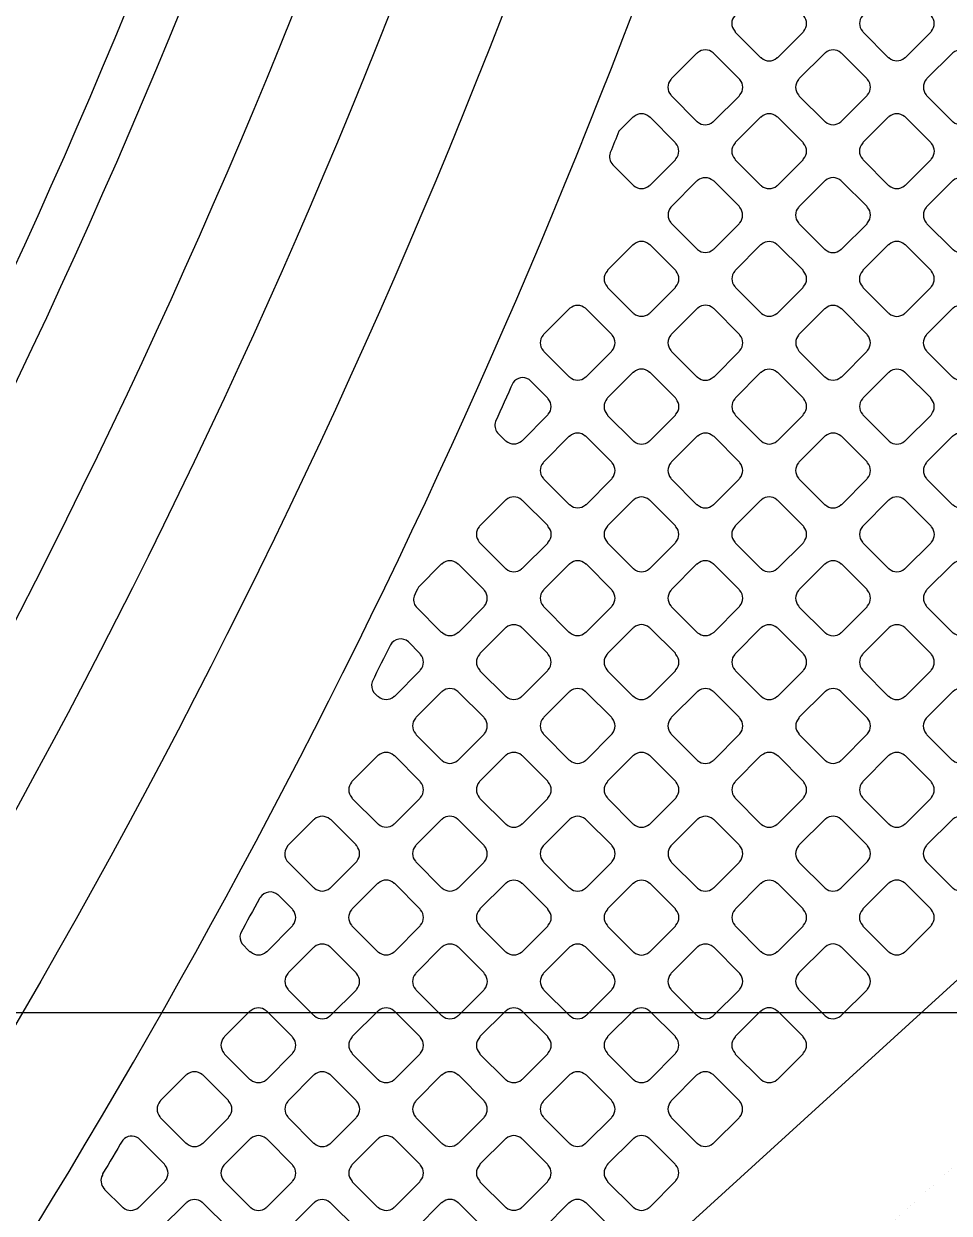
# Model space of a CAD drawing. Header units: millimetres. Extents: x 3440 to 3572, y 2 to 96.
# Drawn here: x 3505.505 to 3507.067, y 59.766 to 61.773 of the extents above; entities that cross this region are included whole.
import ezdxf

# ---------------------------------------------------------------- set-up
doc = ezdxf.new("R2010")
doc.units = ezdxf.units.MM
doc.header["$LTSCALE"] = 23.1
for name, color, linetype in [('gbr-dxf', 7, 'CONTINUOUS'), ('gbr-outline-dxf', 2, 'CONTINUOUS'), ('備註', 1, 'CONTINUOUS')]:
    doc.layers.add(name, color=color, linetype=linetype)

msp = doc.modelspace()

# ---------------------------------------------------------------- linework, layer by layer
at = {"layer": 'gbr-dxf', "linetype": 'Continuous'}
for points in [[(3505.266, 59.339, 0.139526), (3507.3332, 65.746, -0.274491), (3507.3472, 65.7679, 0.210508), (3507.3542, 65.7827, -0.047362), (3507.3533, 65.7922, -0.091104), (3507.3566, 65.8103), (3507.4727, 66.1153, -0.066558), (3507.4913, 66.1658), (3507.4913, 68.8253, 0.199318), (3507.4766, 68.8607), (3507.2206, 69.1157, 0.198501), (3507.1854, 69.1303), (3504.6979, 69.1303, 0.198987)], [(3504.7507, 69.0028), (3507.1333, 69.0028, -0.198395), (3507.1686, 68.9882), (3507.3495, 68.8079, -0.199424), (3507.3642, 68.7725), (3507.3642, 66.2378, -0.198889), (3507.3496, 66.2025), (3507.1558, 66.0086, 0.188485), (3507.135, 65.9582, -0.064967), (3507.1341, 65.9518), (3507.1341, 65.9183, -0.016201), (3507.1341, 65.9127, -0.161259), (3504.5884, 58.7483, -0.03053)], [(3503.8763, 59.6794, 0.16455), (3505.9649, 65.8541, -0.009265), (3505.965, 65.8571), (3505.965, 65.9009, -0.018465), (3505.9649, 65.9026, 0.414241), (3505.8899, 65.9776, -0.014695), (3505.8886, 65.9776), (3505.8806, 65.9776, -0.018488), (3505.8789, 65.9776, 0.40441), (3505.8039, 65.9051), (3505.8039, 65.824, -0.008849), (3505.8039, 65.8212, -0.163905), (3503.7764, 59.8065, -0.038571)], [(3504.1284, 59.4535, 0.165094), (3506.2984, 65.8464, -0.009229), (3506.2985, 65.8494), (3506.2985, 65.9043, 0.40164), (3506.2251, 65.9776), (3506.2184, 65.9776), (3506.2178, 65.9776, 0.407482), (3506.1428, 65.9043), (3506.1428, 65.8547, -0.009242), (3506.1427, 65.8517, -0.16464), (3504.014, 59.5667, -0.029463)], [(3504.1933, 59.0612, 0.159546), (3506.6311, 65.9019), (3506.6311, 65.9026, 0.414241), (3506.5561, 65.9776, -0.014632), (3506.5548, 65.9776), (3506.5529, 65.9776, -0.018442), (3506.5512, 65.9776, 0.40413), (3506.4763, 65.9052), (3506.4763, 65.8471, -0.009242), (3506.4762, 65.8441, -0.165171), (3504.2661, 59.3408, -0.039615)], [(3504.4523, 58.863, 0.160737), (3506.956, 65.8993, -0.0147), (3506.956, 65.9006), (3506.956, 65.9017, -0.011474), (3506.9559, 65.9026, 0.414241), (3506.8809, 65.9776), (3506.8807, 65.9776, 0.393993), (3506.8091, 65.9045, -0.016639), (3506.809, 65.9031, -0.159795), (3504.3304, 58.9478, -0.028322)], [(3503.6374, 59.9176, 0.163845), (3505.6261, 65.8232, -0.00876)], [(3507.9736, 61.1254), (3507.9736, 61.0933, -0.013354), (3507.9736, 61.0922, -0.211122), (3507.885, 60.8918), (3507.8848, 60.8916), (3503.7542, 57.1297), (3503.7537, 57.1293), (3502.2123, 55.7255), (3502.2118, 55.7251, 0.093809), (3502.0485, 55.5088), (3502.0482, 55.5082, 0.114046), (3501.9736, 55.1885, -0.01711), (3501.9736, 55.187), (3501.9736, 54.1956)]]:
    msp.add_lwpolyline(points, format="xyb", dxfattribs=at)
for points in [[(3506.7049, 61.7603, -0.107365), (3506.7059, 61.7584), (3506.7485, 61.7158, -0.096737), (3506.7501, 61.7149, 0.379014), (3506.7761, 61.7149, -0.096323), (3506.7777, 61.7158), (3506.8204, 61.7585, -0.095916), (3506.8214, 61.7601, 0.379778), (3506.8214, 61.7861, -0.096458), (3506.8204, 61.7878), (3506.7777, 61.8305, -0.092289), (3506.7761, 61.8314, 0.3795), (3506.7502, 61.8314, -0.096117), (3506.7485, 61.8304), (3506.7059, 61.7878, -0.095895), (3506.7049, 61.7862, 0.378424)], [(3506.9205, 61.7602, -0.103884), (3506.9216, 61.7584), (3506.9641, 61.7159, -0.091737), (3506.9656, 61.715, 0.378952), (3506.9916, 61.715, -0.09601), (3506.9932, 61.7159), (3507.0358, 61.7585, -0.096328), (3507.0368, 61.7602, 0.37947), (3507.0368, 61.7861, -0.100902), (3507.0358, 61.7878), (3506.9933, 61.8303, -0.096627), (3506.9916, 61.8313, 0.379731), (3506.9657, 61.8313, -0.096625), (3506.964, 61.8303), (3506.9215, 61.7878, -0.096111), (3506.9206, 61.7862, 0.379308)], [(3506.5971, 61.6524, -0.09601), (3506.598, 61.6508), (3506.6409, 61.6079, -0.08335), (3506.6423, 61.607, 0.37904), (3506.6682, 61.607, -0.095968), (3506.6699, 61.608), (3506.7126, 61.6507, -0.096197), (3506.7136, 61.6524, 0.378532), (3506.7136, 61.6783, -0.092061), (3506.7126, 61.6798), (3506.6698, 61.7227, -0.088093), (3506.6683, 61.7236, 0.379105), (3506.6424, 61.7236, -0.096259), (3506.6407, 61.7226), (3506.5981, 61.68, -0.096212), (3506.5971, 61.6783, 0.379173)], [(3506.8127, 61.6524, -0.107803), (3506.8138, 61.6506), (3506.8562, 61.6081, -0.096301), (3506.8579, 61.6072, 0.378509), (3506.8838, 61.6072, -0.096261), (3506.8854, 61.6081), (3506.9281, 61.6508, -0.096328), (3506.9291, 61.6525, 0.37947), (3506.9291, 61.6784, -0.096723), (3506.9281, 61.6801), (3506.8855, 61.7226, -0.092564), (3506.8839, 61.7236, 0.379762), (3506.858, 61.7236, -0.096265), (3506.8563, 61.7226), (3506.8137, 61.68, -0.096328), (3506.8127, 61.6783, 0.37892)], [(3507.0282, 61.6784, 0.379201), (3507.0282, 61.6525, -0.095956), (3507.0292, 61.6508), (3507.0718, 61.6082, -0.100151), (3507.0735, 61.6072, 0.379451), (3507.0995, 61.6072, -0.096259), (3507.1011, 61.6082), (3507.1437, 61.6508, -0.096539), (3507.1447, 61.6524, 0.379249), (3507.1446, 61.6783, -0.09253), (3507.1437, 61.6799), (3507.1011, 61.7225, -0.10442), (3507.0993, 61.7235, 0.3795), (3507.0733, 61.7235, -0.096259), (3507.0717, 61.7226), (3507.0292, 61.68, -0.096539)], [(3506.4949, 61.555, 0.281304), (3506.4991, 61.5346, -0.041476), (3506.4993, 61.5343), (3506.5333, 61.5003, -0.087742), (3506.5347, 61.4994, 0.378429), (3506.5606, 61.4994, -0.096377), (3506.5623, 61.5004), (3506.6048, 61.5429, -0.095895), (3506.6057, 61.5445, 0.379347), (3506.6057, 61.5705, -0.104765), (3506.6047, 61.5723), (3506.5622, 61.6148, -0.100824), (3506.5605, 61.6158, 0.379731), (3506.5345, 61.6158, -0.096625), (3506.5329, 61.6148), (3506.5095, 61.5914, -0.00085), (3506.495, 61.5554, -0.046162)], [(3506.7049, 61.5446, -0.096265), (3506.7059, 61.5429), (3506.7486, 61.5002, -0.083), (3506.75, 61.4993, 0.378862), (3506.7759, 61.4993, -0.095866), (3506.7776, 61.5003), (3506.8203, 61.5431, -0.095798), (3506.8213, 61.5447, 0.378472), (3506.8213, 61.5706, -0.092234), (3506.8204, 61.5722), (3506.7776, 61.6149, -0.087648), (3506.7761, 61.6158, 0.379082), (3506.7502, 61.6158, -0.096723), (3506.7485, 61.6148), (3506.7059, 61.5722, -0.096111), (3506.7049, 61.5705, 0.379451)], [(3506.9204, 61.5706, 0.378532), (3506.9204, 61.5447, -0.107356), (3506.9215, 61.5429), (3506.9641, 61.5003, -0.095997), (3506.9657, 61.4993, 0.379071), (3506.9916, 61.4994, -0.096953), (3506.9933, 61.5004), (3507.0359, 61.543, -0.096627), (3507.0369, 61.5446, 0.379859), (3507.0369, 61.5706, -0.096815), (3507.0359, 61.5722), (3506.9932, 61.6149, -0.092959), (3506.9916, 61.6159, 0.379471), (3506.9657, 61.6159, -0.095866), (3506.9641, 61.6149), (3506.9214, 61.5723, -0.095798)], [(3506.5973, 61.437, -0.100093), (3506.5983, 61.4353), (3506.6409, 61.3926, -0.087742), (3506.6424, 61.3917, 0.378793), (3506.6683, 61.3917, -0.096259), (3506.67, 61.3927), (3506.7124, 61.4352, -0.095916), (3506.7134, 61.4368, 0.379778), (3506.7134, 61.4628, -0.104293), (3506.7124, 61.4646), (3506.67, 61.5069, -0.100519), (3506.6683, 61.5079, 0.3795), (3506.6424, 61.508, -0.096259), (3506.6407, 61.507), (3506.5983, 61.4645, -0.095895), (3506.5973, 61.4629, 0.378664)], [(3506.8126, 61.4628, 0.379201), (3506.8126, 61.4369, -0.095956), (3506.8136, 61.4352), (3506.8564, 61.3924, -0.082912), (3506.8578, 61.3915, 0.379423), (3506.8838, 61.3915, -0.09601), (3506.8854, 61.3925), (3506.9282, 61.4352, -0.095997), (3506.9291, 61.4369, 0.378472), (3506.9291, 61.4628, -0.092052), (3506.9282, 61.4644), (3506.8853, 61.5072, -0.088449), (3506.8838, 61.5081, 0.378798), (3506.8579, 61.5081, -0.096259), (3506.8563, 61.5071), (3506.8136, 61.4644, -0.096539)], [(3507.0282, 61.4628, 0.378472), (3507.0282, 61.4369, -0.099971), (3507.0292, 61.4352), (3507.0717, 61.3927, -0.103849), (3507.0735, 61.3917, 0.37875), (3507.0994, 61.3917, -0.096259), (3507.101, 61.3927), (3507.1437, 61.4354, -0.096539), (3507.1447, 61.437, 0.379249), (3507.1446, 61.4629, -0.088014), (3507.1437, 61.4644), (3507.1011, 61.507, -0.100824), (3507.0994, 61.508, 0.379471), (3507.0735, 61.508, -0.095866), (3507.0718, 61.5071), (3507.0292, 61.4644, -0.095701)], [(3506.4895, 61.3292, -0.103884), (3506.4905, 61.3274), (3506.533, 61.2849, -0.091737), (3506.5346, 61.2839, 0.379422), (3506.5606, 61.2839, -0.096625), (3506.5622, 61.2849), (3506.6049, 61.3276, -0.096111), (3506.6058, 61.3292, 0.379237), (3506.6059, 61.3552, -0.100292), (3506.6049, 61.3569), (3506.5623, 61.3994, -0.095997), (3506.5607, 61.4004, 0.378853), (3506.5348, 61.4004, -0.096259), (3506.5331, 61.3994), (3506.4905, 61.3568, -0.096212), (3506.4895, 61.3551, 0.379173)], [(3506.705, 61.3293, -0.100292), (3506.706, 61.3276), (3506.7488, 61.2848, -0.087742), (3506.7502, 61.2839, 0.378386), (3506.7761, 61.2839, -0.096377), (3506.7778, 61.2848), (3506.8203, 61.3274, -0.095895), (3506.8213, 61.329, 0.379347), (3506.8212, 61.3549, -0.104765), (3506.8202, 61.3568), (3506.7777, 61.3992, -0.100824), (3506.776, 61.4002, 0.379731), (3506.75, 61.4002, -0.096625), (3506.7484, 61.3993), (3506.706, 61.3569, -0.096857), (3506.705, 61.3552, 0.379182)], [(3506.9204, 61.329, -0.095956), (3506.9214, 61.3274), (3506.9641, 61.2847, -0.083134), (3506.9655, 61.2838, 0.379423), (3506.9915, 61.2838, -0.095866), (3506.9931, 61.2848), (3507.0359, 61.3276, -0.096197), (3507.0369, 61.3292, 0.378532), (3507.0368, 61.3551, -0.092061), (3507.0359, 61.3567), (3506.9931, 61.3994, -0.087648), (3506.9917, 61.4003, 0.379034), (3506.9657, 61.4003, -0.096625), (3506.9641, 61.3993), (3506.9214, 61.3566, -0.096111), (3506.9204, 61.355, 0.379682)], [(3506.3817, 61.2213, -0.103884), (3506.3827, 61.2195), (3506.425, 61.1772, -0.10739), (3506.4269, 61.1762, 0.378731), (3506.4528, 61.1762, -0.09601), (3506.4544, 61.1771), (3506.497, 61.2198, -0.096328), (3506.498, 61.2214, 0.37947), (3506.498, 61.2474, -0.100902), (3506.497, 61.2491), (3506.4545, 61.2915, -0.096627), (3506.4529, 61.2925, 0.379731), (3506.4269, 61.2925, -0.096625), (3506.4253, 61.2915), (3506.3827, 61.2489, -0.096111), (3506.3817, 61.2473, 0.379451)], [(3506.5972, 61.2474, 0.379639), (3506.5972, 61.2215, -0.103917), (3506.5983, 61.2197), (3506.6408, 61.1771, -0.092126), (3506.6424, 61.1761, 0.37981), (3506.6684, 61.1761, -0.096458), (3506.67, 61.1771), (3506.7127, 61.2197, -0.09693), (3506.7136, 61.2214, 0.379106), (3506.7137, 61.2473, -0.099971), (3506.7127, 61.249), (3506.67, 61.2917, -0.096195), (3506.6684, 61.2927, 0.378884), (3506.6425, 61.2927, -0.096259), (3506.6408, 61.2917), (3506.5982, 61.2491, -0.096558)], [(3506.8128, 61.2215, -0.100188), (3506.8138, 61.2197), (3506.8564, 61.1771, -0.086956), (3506.8579, 61.1762, 0.378398), (3506.8838, 61.1762, -0.095862), (3506.8855, 61.1771), (3506.928, 61.2197, -0.095796), (3506.929, 61.2213, 0.379347), (3506.9289, 61.2473, -0.104663), (3506.9279, 61.2491), (3506.8856, 61.2914, -0.101196), (3506.8838, 61.2924, 0.379731), (3506.8579, 61.2924, -0.096625), (3506.8562, 61.2914), (3506.8138, 61.249, -0.096857), (3506.8128, 61.2474, 0.379182)], [(3507.0281, 61.2213, -0.087748), (3507.029, 61.2198), (3507.0718, 61.177, -0.092126), (3507.0734, 61.176, 0.379423), (3507.0993, 61.176, -0.09601), (3507.101, 61.177), (3507.1438, 61.2198, -0.096272), (3507.1447, 61.2214, 0.378532), (3507.1447, 61.2473, -0.083548), (3507.1438, 61.2487), (3507.101, 61.2916, -0.095987), (3507.0993, 61.2926, 0.379034), (3507.0734, 61.2926, -0.096625), (3507.0717, 61.2916), (3507.0291, 61.2489, -0.096111), (3507.0281, 61.2473, 0.379682)], [(3506.3013, 61.1014, 0.252531), (3506.3045, 61.0825), (3506.3175, 61.0695, -0.095824), (3506.3192, 61.0685, 0.379299), (3506.3451, 61.0685, -0.096625), (3506.3468, 61.0695), (3506.3892, 61.1119, -0.096111), (3506.3902, 61.1136, 0.379859), (3506.3902, 61.1395, -0.096458), (3506.3892, 61.1412), (3506.3578, 61.1725, 0.384819), (3506.3308, 61.1674, -0.001499)], [(3506.4894, 61.1396, 0.379201), (3506.4894, 61.1136, -0.107999), (3506.4904, 61.1118), (3506.5329, 61.0693, -0.096128), (3506.5346, 61.0683, 0.37981), (3506.5606, 61.0683, -0.096458), (3506.5622, 61.0693), (3506.6049, 61.1119, -0.096627), (3506.6058, 61.1136, 0.3795), (3506.6059, 61.1395, -0.096614), (3506.6049, 61.1412), (3506.5622, 61.1839, -0.092244), (3506.5606, 61.1849, 0.378939), (3506.5347, 61.1849, -0.096259), (3506.533, 61.1839), (3506.4903, 61.1412, -0.096539)], [(3506.705, 61.1396, 0.379422), (3506.705, 61.1136, -0.103917), (3506.7061, 61.1118), (3506.7485, 61.0694, -0.092072), (3506.7501, 61.0684, 0.37981), (3506.7761, 61.0684, -0.096625), (3506.7777, 61.0694), (3506.8203, 61.112, -0.096857), (3506.8213, 61.1137, 0.379106), (3506.8214, 61.1396, -0.100292), (3506.8204, 61.1413), (3506.7778, 61.1839, -0.096509), (3506.7762, 61.1848, 0.378316), (3506.7503, 61.1849, -0.095424), (3506.7487, 61.1839), (3506.706, 61.1412, -0.096227)], [(3506.9205, 61.1137, -0.100188), (3506.9215, 61.112), (3506.9642, 61.0693, -0.087875), (3506.9657, 61.0683, 0.378441), (3506.9916, 61.0683, -0.096465), (3506.9933, 61.0693), (3507.0358, 61.1118, -0.095895), (3507.0368, 61.1135, 0.379347), (3507.0368, 61.1394, -0.104545), (3507.0357, 61.1412), (3506.9933, 61.1837, -0.101196), (3506.9915, 61.1847, 0.379357), (3506.9656, 61.1847, -0.095968), (3506.9639, 61.1838), (3506.9215, 61.1413, -0.096328), (3506.9205, 61.1397, 0.378777)], [(3506.3817, 61.0059, -0.091954), (3506.3826, 61.0044), (3506.4253, 60.9617, -0.096111), (3506.427, 60.9607, 0.37981), (3506.4529, 60.9607, -0.096458), (3506.4546, 60.9617), (3506.497, 61.0041, -0.096627), (3506.498, 61.0057, 0.379859), (3506.498, 61.0317, -0.096723), (3506.497, 61.0334), (3506.4543, 61.0761, -0.092564), (3506.4528, 61.077, 0.379731), (3506.4268, 61.077, -0.096625), (3506.4251, 61.076), (3506.3827, 61.0335, -0.096111), (3506.3817, 61.0319, 0.379682)], [(3506.5972, 61.0058, -0.107999), (3506.5983, 61.0039), (3506.6406, 60.9616, -0.096332), (3506.6423, 60.9606, 0.37981), (3506.6683, 60.9606, -0.096625), (3506.6699, 60.9616), (3506.7126, 61.0042, -0.096111), (3506.7135, 61.0059, 0.379859), (3506.7135, 61.0319, -0.096458), (3506.7126, 61.0335), (3506.67, 61.0761, -0.092289), (3506.6684, 61.077, 0.379731), (3506.6425, 61.077, -0.096625), (3506.6408, 61.0761), (3506.5982, 61.0334, -0.096111), (3506.5972, 61.0318, 0.379682)], [(3506.8127, 61.0319, 0.379299), (3506.8127, 61.0059, -0.103917), (3506.8138, 61.0041), (3506.8564, 60.9615, -0.091737), (3506.8579, 60.9606, 0.37981), (3506.8839, 60.9606, -0.096458), (3506.8855, 60.9616), (3506.9281, 61.0042, -0.096627), (3506.9291, 61.0058, 0.379237), (3506.9292, 61.0318, -0.100106), (3506.9282, 61.0335), (3506.8855, 61.0762, -0.095686), (3506.8839, 61.0771, 0.378344), (3506.858, 61.0771, -0.095383), (3506.8563, 61.0762), (3506.8137, 61.0335, -0.095796)], [(3507.0282, 61.0059, -0.091563), (3507.0292, 61.0043), (3507.0719, 60.9615, -0.096092), (3507.0736, 60.9606, 0.378884), (3507.0995, 60.9606, -0.096323), (3507.1012, 60.9615), (3507.1437, 61.0041, -0.095916), (3507.1446, 61.0057, 0.379778), (3507.1446, 61.0317, -0.096458), (3507.1437, 61.0333), (3507.1012, 61.0758, -0.108174), (3507.0993, 61.0769, 0.379731), (3507.0733, 61.0769, -0.096625), (3507.0717, 61.0759), (3507.0292, 61.0334, -0.096857), (3507.0283, 61.0318, 0.379057)], [(3506.2738, 60.924, 0.379201), (3506.2739, 60.8981, -0.095956), (3506.2748, 60.8965), (3506.3174, 60.8539, -0.100151), (3506.3191, 60.8529, 0.37981), (3506.3451, 60.8529, -0.096458), (3506.3468, 60.8538), (3506.3893, 60.8964, -0.096627), (3506.3903, 60.898, 0.3795), (3506.3903, 60.924, -0.10824), (3506.3893, 60.9259), (3506.3468, 60.9683, -0.104354), (3506.345, 60.9693, 0.378939), (3506.3191, 60.9693, -0.096259), (3506.3175, 60.9683), (3506.2748, 60.9257, -0.096539)], [(3506.4895, 60.8981, -0.09601), (3506.4905, 60.8965), (3506.5332, 60.8538, -0.083291), (3506.5346, 60.8529, 0.379422), (3506.5606, 60.8529, -0.096458), (3506.5622, 60.8539), (3506.6047, 60.8964, -0.096627), (3506.6057, 60.8981, 0.379357), (3506.6057, 60.924, -0.092621), (3506.6048, 60.9256), (3506.5621, 60.9683, -0.088003), (3506.5606, 60.9692, 0.37947), (3506.5346, 60.9692, -0.096625), (3506.533, 60.9682), (3506.4905, 60.9257, -0.096111), (3506.4895, 60.9241, 0.379308)], [(3506.7049, 60.8981, -0.107999), (3506.706, 60.8963), (3506.7485, 60.8538, -0.096111), (3506.7501, 60.8528, 0.37981), (3506.7761, 60.8528, -0.096458), (3506.7777, 60.8538), (3506.8204, 60.8964, -0.096627), (3506.8214, 60.8981, 0.379859), (3506.8214, 60.924, -0.096723), (3506.8204, 60.9257), (3506.7777, 60.9684, -0.092564), (3506.7761, 60.9693, 0.379731), (3506.7502, 60.9693, -0.096625), (3506.7485, 60.9684), (3506.7059, 60.9257, -0.096111), (3506.7049, 60.9241, 0.379682)], [(3506.9205, 60.9241, 0.379299), (3506.9206, 60.8981, -0.103917), (3506.9216, 60.8963), (3506.9642, 60.8537, -0.092072), (3506.9658, 60.8528, 0.37981), (3506.9917, 60.8528, -0.096625), (3506.9934, 60.8538), (3507.036, 60.8963, -0.096111), (3507.0369, 60.898, 0.379237), (3507.037, 60.9239, -0.100292), (3507.036, 60.9257), (3506.9933, 60.9683, -0.096036), (3506.9917, 60.9693, 0.378344), (3506.9658, 60.9693, -0.095383), (3506.9641, 60.9683), (3506.9215, 60.9257, -0.095796)], [(3506.164, 60.807, 0.243019), (3506.1671, 60.7887), (3506.2097, 60.7462, -0.103673), (3506.2115, 60.7451, 0.379249), (3506.2374, 60.7452, -0.096475), (3506.2391, 60.7461), (3506.2815, 60.7886, -0.096627), (3506.2825, 60.7902, 0.3795), (3506.2825, 60.8162, -0.104371), (3506.2815, 60.818), (3506.2389, 60.8605, -0.100442), (3506.2372, 60.8615, 0.378939), (3506.2113, 60.8615, -0.096259), (3506.2096, 60.8605), (3506.1712, 60.8221, -0.000488)], [(3506.3817, 60.7903, -0.095956), (3506.3827, 60.7886), (3506.4251, 60.7462, -0.10046), (3506.4268, 60.7452, 0.37981), (3506.4528, 60.7452, -0.096625), (3506.4545, 60.7461), (3506.497, 60.7887, -0.096111), (3506.498, 60.7903, 0.379859), (3506.498, 60.8163, -0.108195), (3506.4969, 60.8182), (3506.4547, 60.8605, -0.104691), (3506.4529, 60.8615, 0.379731), (3506.4269, 60.8615, -0.096625), (3506.4253, 60.8605), (3506.3827, 60.8179, -0.096111), (3506.3817, 60.8162, 0.379682)], [(3506.5972, 60.7904, -0.096117), (3506.5982, 60.7888), (3506.641, 60.7459, -0.083), (3506.6424, 60.7451, 0.379201), (3506.6684, 60.7451, -0.096458), (3506.67, 60.7461), (3506.7126, 60.7886, -0.096627), (3506.7135, 60.7902, 0.3795), (3506.7136, 60.8162, -0.092621), (3506.7126, 60.8178), (3506.6698, 60.8606, -0.088224), (3506.6683, 60.8615, 0.379249), (3506.6423, 60.8615, -0.096458), (3506.6407, 60.8605), (3506.5982, 60.818, -0.096627), (3506.5972, 60.8164, 0.379451)], [(3506.8127, 60.7903, -0.107999), (3506.8138, 60.7884), (3506.8563, 60.7459, -0.096332), (3506.8579, 60.745, 0.379308), (3506.8839, 60.7449, -0.095968), (3506.8855, 60.7459), (3506.9282, 60.7886, -0.096328), (3506.9292, 60.7903, 0.379), (3506.9292, 60.8162, -0.096507), (3506.9282, 60.8178), (3506.8855, 60.8606, -0.092624), (3506.8839, 60.8615, 0.37947), (3506.858, 60.8615, -0.096625), (3506.8563, 60.8605), (3506.8137, 60.8179, -0.096111), (3506.8127, 60.8163, 0.379682)], [(3507.0283, 60.7903, -0.096225), (3507.0293, 60.7886), (3507.0718, 60.7461, -0.100073), (3507.0735, 60.7451, 0.378731), (3507.0994, 60.7451, -0.09601), (3507.1011, 60.7461), (3507.1437, 60.7887, -0.096328), (3507.1447, 60.7904, 0.37882), (3507.1447, 60.8163, -0.091563), (3507.1438, 60.8178), (3507.1012, 60.8604, -0.104354), (3507.0994, 60.8614, 0.378884), (3507.0735, 60.8614, -0.096259), (3507.0719, 60.8604), (3507.0293, 60.8179, -0.096212), (3507.0283, 60.8162, 0.379413)], [(3506.274, 60.6826, -0.099534), (3506.275, 60.6809), (3506.3174, 60.6385, -0.103545), (3506.3192, 60.6374, 0.379422), (3506.3451, 60.6375, -0.096625), (3506.3468, 60.6384), (3506.3892, 60.6809, -0.096111), (3506.3902, 60.6825, 0.379859), (3506.3902, 60.7085, -0.104293), (3506.3891, 60.7103), (3506.3468, 60.7527, -0.100824), (3506.3451, 60.7537, 0.3795), (3506.3191, 60.7537, -0.096117), (3506.3175, 60.7527), (3506.2749, 60.7102, -0.095796), (3506.274, 60.7085, 0.378651)], [(3506.4894, 60.6826, -0.100146), (3506.4904, 60.6809), (3506.5331, 60.6382, -0.087416), (3506.5346, 60.6373, 0.37981), (3506.5606, 60.6373, -0.096458), (3506.5622, 60.6382), (3506.6049, 60.6809, -0.096627), (3506.6058, 60.6826, 0.379859), (3506.6058, 60.7085, -0.104765), (3506.6048, 60.7103), (3506.5623, 60.7528, -0.100824), (3506.5606, 60.7538, 0.379731), (3506.5346, 60.7538, -0.096625), (3506.533, 60.7528), (3506.4904, 60.7102, -0.096111), (3506.4894, 60.7086, 0.379682)], [(3506.705, 60.6826, -0.095956), (3506.706, 60.681), (3506.7488, 60.6381, -0.083134), (3506.7502, 60.6373, 0.37981), (3506.7762, 60.6373, -0.096625), (3506.7778, 60.6382), (3506.8204, 60.6808, -0.096111), (3506.8214, 60.6824, 0.379859), (3506.8214, 60.7084, -0.09253), (3506.8204, 60.71), (3506.7776, 60.7528, -0.088207), (3506.7761, 60.7537, 0.379731), (3506.7502, 60.7537, -0.096625), (3506.7485, 60.7527), (3506.706, 60.7102, -0.096111), (3506.705, 60.7086, 0.379682)], [(3506.9206, 60.6825, -0.107999), (3506.9216, 60.6806), (3506.964, 60.6382, -0.096128), (3506.9656, 60.6373, 0.379451), (3506.9916, 60.6372, -0.096259), (3506.9932, 60.6382), (3507.0359, 60.6809, -0.095895), (3507.0369, 60.6826, 0.378827), (3507.0369, 60.7085, -0.095968), (3507.0359, 60.7101), (3506.9933, 60.7527, -0.092624), (3506.9918, 60.7537, 0.37947), (3506.9658, 60.7537, -0.096625), (3506.9642, 60.7527), (3506.9215, 60.7101, -0.096111), (3506.9206, 60.7084, 0.379682)], [(3506.0929, 60.6622, 0.239064), (3506.096, 60.6442), (3506.1018, 60.6384, -0.107363), (3506.1036, 60.6373, 0.379299), (3506.1296, 60.6373, -0.096625), (3506.1312, 60.6383), (3506.1738, 60.6809, -0.096111), (3506.1748, 60.6825, 0.379643), (3506.1748, 60.7085, -0.10007), (3506.1738, 60.7102), (3506.1542, 60.7298, 0.466387), (3506.1238, 60.7247, -0.001447)], [(3506.1661, 60.5748, -0.103582), (3506.1672, 60.573), (3506.2095, 60.5307, -0.107954), (3506.2113, 60.5296, 0.378952), (3506.2373, 60.5296, -0.09601), (3506.2389, 60.5306), (3506.2815, 60.5732, -0.096328), (3506.2825, 60.5748, 0.37947), (3506.2825, 60.6008, -0.100902), (3506.2815, 60.6025), (3506.239, 60.645, -0.096857), (3506.2374, 60.646, 0.379731), (3506.2114, 60.646, -0.095956), (3506.2098, 60.645), (3506.1671, 60.6024, -0.096332), (3506.1662, 60.6007, 0.379308)], [(3506.3817, 60.5749, -0.099964), (3506.3827, 60.5732), (3506.4252, 60.5307, -0.10399), (3506.427, 60.5296, 0.37981), (3506.4529, 60.5296, -0.096458), (3506.4546, 60.5306), (3506.497, 60.5731, -0.096627), (3506.498, 60.5747, 0.379859), (3506.498, 60.6007, -0.104765), (3506.497, 60.6025), (3506.4545, 60.645, -0.100824), (3506.4528, 60.646, 0.379731), (3506.4268, 60.646, -0.096625), (3506.4251, 60.645), (3506.3827, 60.6025, -0.096111), (3506.3817, 60.6008, 0.379682)], [(3506.5972, 60.6007, 0.379422), (3506.5972, 60.5748, -0.099964), (3506.5982, 60.5731), (3506.6409, 60.5304, -0.087638), (3506.6424, 60.5294, 0.379308), (3506.6684, 60.5294, -0.095968), (3506.67, 60.5304), (3506.7127, 60.5731, -0.096328), (3506.7137, 60.5747, 0.37947), (3506.7137, 60.6007, -0.104765), (3506.7126, 60.6025), (3506.6702, 60.645, -0.100519), (3506.6684, 60.646, 0.379357), (3506.6425, 60.646, -0.09601), (3506.6408, 60.645), (3506.5982, 60.6024, -0.096227)], [(3506.8129, 60.5748, -0.095956), (3506.8138, 60.5731), (3506.8565, 60.5304, -0.08348), (3506.8579, 60.5296, 0.37981), (3506.8839, 60.5296, -0.096458), (3506.8855, 60.5305), (3506.9281, 60.5731, -0.096627), (3506.9291, 60.5747, 0.379859), (3506.9291, 60.6007, -0.092636), (3506.9281, 60.6023), (3506.8854, 60.6449, -0.088207), (3506.8839, 60.6459, 0.379731), (3506.858, 60.6459, -0.096625), (3506.8563, 60.6449), (3506.8138, 60.6024, -0.096111), (3506.8129, 60.6007, 0.379682)], [(3507.0282, 60.5747, -0.099964), (3507.0292, 60.573), (3507.0716, 60.5306, -0.10399), (3507.0734, 60.5296, 0.37981), (3507.0993, 60.5296, -0.096458), (3507.101, 60.5306), (3507.1437, 60.5733, -0.096627), (3507.1446, 60.5749, 0.379859), (3507.1446, 60.6009, -0.088442), (3507.1437, 60.6024), (3507.1011, 60.6449, -0.100824), (3507.0994, 60.6459, 0.379731), (3507.0735, 60.6459, -0.096625), (3507.0718, 60.645), (3507.0292, 60.6023, -0.096111), (3507.0282, 60.6007, 0.379682)], [(3506.0584, 60.493, 0.379422), (3506.0585, 60.4671, -0.091954), (3506.0594, 60.4655), (3506.102, 60.4229, -0.096332), (3506.1036, 60.4219, 0.379308), (3506.1296, 60.4219, -0.095968), (3506.1312, 60.4229), (3506.1737, 60.4654, -0.096328), (3506.1747, 60.467, 0.37947), (3506.1747, 60.493, -0.096723), (3506.1737, 60.4946), (3506.1311, 60.5372, -0.092898), (3506.1295, 60.5381, 0.379357), (3506.1036, 60.5382, -0.09601), (3506.102, 60.5372), (3506.0594, 60.4947, -0.096227)], [(3506.2738, 60.493, 0.379201), (3506.2739, 60.4671, -0.103917), (3506.2749, 60.4653), (3506.3173, 60.4229, -0.108029), (3506.3191, 60.4218, 0.37981), (3506.3451, 60.4218, -0.096458), (3506.3468, 60.4228), (3506.3893, 60.4654, -0.096627), (3506.3903, 60.467, 0.3795), (3506.3903, 60.493, -0.100514), (3506.3893, 60.4947), (3506.3467, 60.5373, -0.096195), (3506.345, 60.5383, 0.378939), (3506.3191, 60.5383, -0.096259), (3506.3175, 60.5373), (3506.2748, 60.4946, -0.096539)], [(3506.4895, 60.4671, -0.103917), (3506.4906, 60.4653), (3506.5332, 60.4227, -0.092072), (3506.5347, 60.4217, 0.379308), (3506.5607, 60.4217, -0.095968), (3506.5623, 60.4227), (3506.6049, 60.4653, -0.096328), (3506.6059, 60.4669, 0.379), (3506.6059, 60.4928, -0.100402), (3506.6049, 60.4946), (3506.5622, 60.5372, -0.096726), (3506.5606, 60.5382, 0.37947), (3506.5346, 60.5382, -0.096625), (3506.533, 60.5372), (3506.4905, 60.4947, -0.096111), (3506.4895, 60.4931, 0.379682)], [(3506.705, 60.4929, 0.379201), (3506.705, 60.467, -0.099964), (3506.706, 60.4652), (3506.7486, 60.4227, -0.087978), (3506.7501, 60.4217, 0.379451), (3506.7761, 60.4217, -0.096259), (3506.7777, 60.4227), (3506.8204, 60.4654, -0.096539), (3506.8214, 60.4671, 0.379249), (3506.8214, 60.493, -0.104293), (3506.8203, 60.4948), (3506.778, 60.5372, -0.100519), (3506.7763, 60.5382, 0.3795), (3506.7503, 60.5382, -0.096259), (3506.7487, 60.5372), (3506.706, 60.4945, -0.096539)], [(3506.9205, 60.493, 0.379422), (3506.9206, 60.4671, -0.096625), (3506.9215, 60.4654), (3506.9642, 60.4227, -0.083134), (3506.9656, 60.4219, 0.379308), (3506.9916, 60.4218, -0.095968), (3506.9932, 60.4228), (3507.0358, 60.4654, -0.096328), (3507.0368, 60.467, 0.37947), (3507.0368, 60.493, -0.092523), (3507.0358, 60.4946), (3506.9931, 60.5372, -0.088547), (3506.9916, 60.5382, 0.379357), (3506.9657, 60.5382, -0.095968), (3506.9641, 60.5372), (3506.9215, 60.4947, -0.096328)], [(3505.9463, 60.3776, 0.223987), (3505.9488, 60.3604), (3505.9941, 60.3151, -0.10046), (3505.9958, 60.3141, 0.37981), (3506.0218, 60.3141, -0.096625), (3506.0234, 60.3151), (3506.066, 60.3577, -0.096111), (3506.067, 60.3593, 0.379859), (3506.067, 60.3853, -0.108195), (3506.0659, 60.3872), (3506.0237, 60.4294, -0.104691), (3506.0218, 60.4304, 0.379731), (3505.9959, 60.4304, -0.096475), (3505.9942, 60.4295), (3505.9507, 60.3859)], [(3506.1661, 60.3853, 0.379201), (3506.1662, 60.3594, -0.091954), (3506.1671, 60.3578), (3506.2098, 60.3151, -0.096128), (3506.2114, 60.3141, 0.37981), (3506.2374, 60.3141, -0.096458), (3506.2391, 60.3151), (3506.2815, 60.3575, -0.096627), (3506.2825, 60.3592, 0.3795), (3506.2825, 60.3851, -0.096614), (3506.2815, 60.3868), (3506.2388, 60.4295, -0.092244), (3506.2372, 60.4305, 0.378939), (3506.2113, 60.4305, -0.096259), (3506.2096, 60.4295), (3506.1671, 60.387, -0.096539)], [(3506.3817, 60.3592, -0.103917), (3506.3827, 60.3574), (3506.4251, 60.315, -0.107817), (3506.427, 60.314, 0.37981), (3506.4529, 60.314, -0.096625), (3506.4546, 60.315), (3506.4972, 60.3575, -0.096111), (3506.4981, 60.3592, 0.379859), (3506.4981, 60.3852, -0.100399), (3506.4971, 60.3869), (3506.4545, 60.4295, -0.096627), (3506.4529, 60.4304, 0.379731), (3506.4269, 60.4304, -0.096625), (3506.4253, 60.4295), (3506.3827, 60.3868, -0.096111), (3506.3817, 60.3852, 0.379682)], [(3506.5973, 60.3852, 0.379201), (3506.5973, 60.3593, -0.103917), (3506.5984, 60.3575), (3506.6408, 60.315, -0.092072), (3506.6424, 60.314, 0.37981), (3506.6684, 60.314, -0.096475), (3506.67, 60.315), (3506.7126, 60.3576, -0.096627), (3506.7135, 60.3592, 0.3795), (3506.7136, 60.3852, -0.100514), (3506.7126, 60.3869), (3506.6701, 60.4294, -0.096195), (3506.6684, 60.4304, 0.378939), (3506.6425, 60.4304, -0.096259), (3506.6408, 60.4294), (3506.5983, 60.3868, -0.096539)], [(3506.8127, 60.3593, -0.100146), (3506.8137, 60.3575), (3506.8563, 60.315, -0.087416), (3506.8578, 60.314, 0.37981), (3506.8838, 60.314, -0.096458), (3506.8854, 60.315), (3506.9281, 60.3577, -0.096627), (3506.9291, 60.3593, 0.379859), (3506.9291, 60.3853, -0.104765), (3506.928, 60.3871), (3506.8857, 60.4295, -0.100824), (3506.8839, 60.4305, 0.379731), (3506.858, 60.4305, -0.096625), (3506.8563, 60.4295), (3506.8137, 60.3869, -0.096111), (3506.8127, 60.3852, 0.379682)], [(3507.0282, 60.3593, -0.087748), (3507.0291, 60.3579), (3507.0718, 60.3152, -0.092126), (3507.0734, 60.3142, 0.37981), (3507.0993, 60.3142, -0.096458), (3507.101, 60.3152), (3507.1435, 60.3577, -0.096627), (3507.1445, 60.3594, 0.379859), (3507.1445, 60.3854, -0.084073), (3507.1436, 60.3868), (3507.1009, 60.4294, -0.096627), (3507.0993, 60.4304, 0.379731), (3507.0733, 60.4304, -0.096625), (3507.0717, 60.4294), (3507.0292, 60.387, -0.096111), (3507.0282, 60.3853, 0.379682)], [(3506.0583, 60.2515, -0.095956), (3506.0593, 60.2499), (3506.1019, 60.2073, -0.100151), (3506.1036, 60.2063, 0.37981), (3506.1296, 60.2063, -0.096458), (3506.1312, 60.2073), (3506.1738, 60.2498, -0.096627), (3506.1748, 60.2515, 0.379859), (3506.1748, 60.2775, -0.108361), (3506.1737, 60.2793), (3506.1313, 60.3217, -0.104691), (3506.1295, 60.3227, 0.379731), (3506.1036, 60.3227, -0.096625), (3506.1019, 60.3218), (3506.0593, 60.2792, -0.096111), (3506.0583, 60.2775, 0.379682)], [(3506.274, 60.2515, -0.091954), (3506.2749, 60.25), (3506.3176, 60.2073, -0.096111), (3506.3193, 60.2063, 0.37981), (3506.3452, 60.2063, -0.095956), (3506.3469, 60.2073), (3506.3893, 60.2497, -0.096111), (3506.3903, 60.2514, 0.379859), (3506.3903, 60.2773, -0.096458), (3506.3893, 60.279), (3506.3466, 60.3217, -0.092289), (3506.3451, 60.3226, 0.379731), (3506.3191, 60.3226, -0.096625), (3506.3175, 60.3216), (3506.275, 60.2792, -0.096111), (3506.274, 60.2775, 0.379682)], [(3506.4895, 60.2514, -0.107999), (3506.4906, 60.2496), (3506.5329, 60.2072, -0.096128), (3506.5346, 60.2062, 0.37981), (3506.5606, 60.2062, -0.096458), (3506.5622, 60.2072), (3506.6049, 60.2499, -0.096627), (3506.6058, 60.2515, 0.379859), (3506.6058, 60.2775, -0.096723), (3506.6049, 60.2791), (3506.5623, 60.3217, -0.092564), (3506.5607, 60.3226, 0.379731), (3506.5348, 60.3226, -0.096625), (3506.5331, 60.3217), (3506.4905, 60.279, -0.096111), (3506.4895, 60.2774, 0.379682)], [(3506.705, 60.2516, -0.104392), (3506.7061, 60.2498), (3506.7485, 60.2073, -0.092233), (3506.7501, 60.2064, 0.37981), (3506.7761, 60.2064, -0.096458), (3506.7777, 60.2073), (3506.8203, 60.2499, -0.096423), (3506.8212, 60.2515, 0.379859), (3506.8212, 60.2775, -0.100399), (3506.8202, 60.2792), (3506.7778, 60.3217, -0.096627), (3506.7761, 60.3226, 0.379731), (3506.7502, 60.3226, -0.096475), (3506.7485, 60.3217), (3506.706, 60.2792, -0.096627), (3506.705, 60.2775, 0.379682)], [(3506.9204, 60.2516, -0.099971), (3506.9214, 60.2499), (3506.964, 60.2072, -0.08752), (3506.9655, 60.2063, 0.379201), (3506.9915, 60.2063, -0.096625), (3506.9931, 60.2073), (3507.0358, 60.25, -0.096111), (3507.0368, 60.2516, 0.3795), (3507.0368, 60.2776, -0.104256), (3507.0357, 60.2794), (3506.9933, 60.3218, -0.100442), (3506.9916, 60.3228, 0.379249), (3506.9657, 60.3228, -0.096625), (3506.964, 60.3218), (3506.9214, 60.2792, -0.096111), (3506.9204, 60.2775, 0.379451)], [(3505.8707, 60.2377, 0.222008), (3505.8732, 60.2205), (3505.8863, 60.2074, -0.103902), (3505.8881, 60.2064, 0.379163), (3505.9141, 60.2064, -0.096953), (3505.9157, 60.2074), (3505.9582, 60.2498, -0.096627), (3505.9591, 60.2515, 0.379859), (3505.9591, 60.2775, -0.104765), (3505.9581, 60.2793), (3505.9358, 60.3015, -0.074713), (3505.934, 60.3027, 0.464816), (3505.9043, 60.2984, -0.072249), (3505.9029, 60.2968, -0.0014)], [(3505.9506, 60.1439, -0.100076), (3505.9516, 60.1421), (3505.9942, 60.0996, -0.104246), (3505.9959, 60.0986, 0.379422), (3506.0219, 60.0986, -0.096458), (3506.0235, 60.0996), (3506.066, 60.142, -0.096627), (3506.067, 60.1437, 0.3795), (3506.067, 60.1696, -0.104371), (3506.0659, 60.1714), (3506.0234, 60.2139, -0.100588), (3506.0217, 60.2149, 0.379249), (3505.9958, 60.2149, -0.096458), (3505.9941, 60.2139), (3505.9516, 60.1715, -0.096627), (3505.9506, 60.1698, 0.379308)], [(3506.1661, 60.1697, 0.379201), (3506.1662, 60.1437, -0.096625), (3506.1671, 60.1421), (3506.2097, 60.0995, -0.10046), (3506.2114, 60.0985, 0.37981), (3506.2374, 60.0985, -0.096625), (3506.2391, 60.0995), (3506.2816, 60.142, -0.096111), (3506.2826, 60.1437, 0.379357), (3506.2826, 60.1696, -0.108121), (3506.2816, 60.1715), (3506.2392, 60.2139, -0.104407), (3506.2374, 60.2149, 0.379112), (3506.2114, 60.2149, -0.096117), (3506.2098, 60.214), (3506.1671, 60.1713, -0.095895)], [(3506.3818, 60.1437, -0.092348), (3506.3828, 60.1422), (3506.4253, 60.0996, -0.096111), (3506.427, 60.0986, 0.37981), (3506.4529, 60.0986, -0.096458), (3506.4546, 60.0996), (3506.497, 60.142, -0.096627), (3506.498, 60.1437, 0.379859), (3506.498, 60.1696, -0.096723), (3506.497, 60.1713), (3506.4545, 60.2138, -0.092564), (3506.4529, 60.2148, 0.379731), (3506.4269, 60.2148, -0.096475), (3506.4253, 60.2138), (3506.3828, 60.1713, -0.096627), (3506.3818, 60.1697, 0.379682)], [(3506.5972, 60.1437, -0.108153), (3506.5983, 60.1419), (3506.6406, 60.0995, -0.096111), (3506.6423, 60.0985, 0.37981), (3506.6683, 60.0985, -0.096458), (3506.6699, 60.0995), (3506.7126, 60.1422, -0.096627), (3506.7135, 60.1438, 0.379859), (3506.7135, 60.1698, -0.096723), (3506.7126, 60.1714), (3506.67, 60.214, -0.092898), (3506.6684, 60.2149, 0.379731), (3506.6425, 60.2149, -0.096458), (3506.6408, 60.214), (3506.5982, 60.1714, -0.096627), (3506.5972, 60.1697, 0.379682)], [(3506.8127, 60.1439, -0.103884), (3506.8137, 60.1421), (3506.8563, 60.0996, -0.091916), (3506.8578, 60.0986, 0.379422), (3506.8838, 60.0987, -0.095956), (3506.8854, 60.0996), (3506.928, 60.1422, -0.096111), (3506.9289, 60.1438, 0.379357), (3506.929, 60.1698, -0.100402), (3506.928, 60.1715), (3506.8855, 60.214, -0.096527), (3506.8838, 60.215, 0.37947), (3506.8579, 60.2149, -0.096458), (3506.8562, 60.214), (3506.8137, 60.1715, -0.096423), (3506.8127, 60.1698, 0.379308)], [(3505.8428, 60.036, -0.104132), (3505.8438, 60.0342), (3505.8862, 59.9918, -0.107936), (3505.8881, 59.9908, 0.37981), (3505.9141, 59.9908, -0.096458), (3505.9157, 59.9918), (3505.9583, 60.0343, -0.096627), (3505.9593, 60.036, 0.379859), (3505.9593, 60.0619, -0.100902), (3505.9583, 60.0637), (3505.9157, 60.1062, -0.096627), (3505.914, 60.1072, 0.379731), (3505.8881, 60.1072, -0.096625), (3505.8864, 60.1063), (3505.8438, 60.0636, -0.096111), (3505.8428, 60.062, 0.379682)], [(3506.0585, 60.036, -0.099964), (3506.0595, 60.0343), (3506.102, 59.9918, -0.10399), (3506.1038, 59.9908, 0.37981), (3506.1297, 59.9908, -0.095956), (3506.1314, 59.9918), (3506.1738, 60.0342, -0.096332), (3506.1748, 60.0358, 0.379859), (3506.1748, 60.0618, -0.104765), (3506.1738, 60.0636), (3506.1313, 60.1061, -0.100824), (3506.1295, 60.1071, 0.379731), (3506.1036, 60.1071, -0.096625), (3506.1019, 60.1061), (3506.0594, 60.0636, -0.096111), (3506.0585, 60.062, 0.379682)], [(3506.274, 60.0359, -0.095956), (3506.275, 60.0342), (3506.3174, 59.9918, -0.10046), (3506.3191, 59.9908, 0.379308), (3506.3451, 59.9908, -0.095968), (3506.3467, 59.9917), (3506.3893, 60.0343, -0.096328), (3506.3903, 60.036, 0.37924), (3506.3903, 60.0619, -0.10824), (3506.3893, 60.0638), (3506.347, 60.1061, -0.104354), (3506.3452, 60.1071, 0.379249), (3506.3192, 60.1071, -0.096723), (3506.3176, 60.1061), (3506.275, 60.0635, -0.096857), (3506.274, 60.0619, 0.379682)], [(3506.4895, 60.036, -0.095956), (3506.4905, 60.0344), (3506.5332, 59.9917, -0.082912), (3506.5346, 59.9908, 0.37981), (3506.5606, 59.9908, -0.096458), (3506.5622, 59.9918), (3506.6047, 60.0343, -0.096627), (3506.6057, 60.036, 0.379859), (3506.6057, 60.062, -0.092523), (3506.6048, 60.0635), (3506.5621, 60.1062, -0.088334), (3506.5606, 60.1071, 0.379731), (3506.5346, 60.1071, -0.096458), (3506.533, 60.1061), (3506.4905, 60.0637, -0.096423), (3506.4895, 60.062, 0.379682)], [(3506.7049, 60.0361, -0.107803), (3506.7059, 60.0342), (3506.7484, 59.9918, -0.096227), (3506.75, 59.9908, 0.378952), (3506.7759, 59.9908, -0.095866), (3506.7776, 59.9918), (3506.8203, 60.0345, -0.096227), (3506.8213, 60.0361, 0.37947), (3506.8212, 60.0621, -0.096458), (3506.8203, 60.0637), (3506.7777, 60.1063, -0.092289), (3506.7761, 60.1073, 0.379731), (3506.7502, 60.1073, -0.096625), (3506.7485, 60.1063), (3506.7059, 60.0637, -0.096111), (3506.7049, 60.062, 0.379308)], [(3505.735, 59.9282, -0.09082), (3505.7359, 59.9267), (3505.7787, 59.8839, -0.096509), (3505.7803, 59.883, 0.378866), (3505.8063, 59.883, -0.096814), (3505.8079, 59.8839), (3505.8505, 59.9265, -0.096558), (3505.8514, 59.9281, 0.379778), (3505.8514, 59.9541, -0.096723), (3505.8505, 59.9558), (3505.8078, 59.9985, -0.092564), (3505.8062, 59.9994, 0.379357), (3505.7803, 59.9994, -0.095968), (3505.7786, 59.9985), (3505.736, 59.9558, -0.096328), (3505.735, 59.9542, 0.378735)], [(3505.9506, 59.9542, 0.379422), (3505.9506, 59.9282, -0.103917), (3505.9517, 59.9264), (3505.9941, 59.884, -0.108029), (3505.9959, 59.883, 0.379308), (3506.0219, 59.8829, -0.09601), (3506.0235, 59.8839), (3506.0661, 59.9265, -0.096227), (3506.0671, 59.9282, 0.37947), (3506.0671, 59.9541, -0.100399), (3506.0661, 59.9558), (3506.0235, 59.9984, -0.096857), (3506.0218, 59.9994, 0.379357), (3505.9959, 59.9994, -0.09601), (3505.9943, 59.9985), (3505.9516, 59.9558, -0.096227)], [(3506.1663, 59.9282, -0.10047), (3506.1673, 59.9265), (3506.2097, 59.8841, -0.10399), (3506.2114, 59.8831, 0.37981), (3506.2374, 59.8831, -0.096458), (3506.2391, 59.8841), (3506.2815, 59.9265, -0.096627), (3506.2825, 59.9281, 0.379859), (3506.2825, 59.9541, -0.104765), (3506.2814, 59.9559), (3506.2391, 59.9983, -0.100519), (3506.2374, 59.9993, 0.379731), (3506.2114, 59.9993, -0.096458), (3506.2097, 59.9983), (3506.1673, 59.9558, -0.096627), (3506.1663, 59.9542, 0.379682)], [(3506.3817, 59.9282, -0.095956), (3506.3827, 59.9266), (3506.4251, 59.8841, -0.100151), (3506.4268, 59.8831, 0.37981), (3506.4528, 59.8831, -0.096458), (3506.4545, 59.8841), (3506.497, 59.9266, -0.096627), (3506.498, 59.9283, 0.379859), (3506.498, 59.9542, -0.108361), (3506.4969, 59.9561), (3506.4547, 59.9984, -0.104691), (3506.4529, 59.9994, 0.379731), (3506.4269, 59.9994, -0.096625), (3506.4253, 59.9984), (3506.3827, 59.9558, -0.096111), (3506.3817, 59.9542, 0.379682)], [(3506.5972, 59.9284, -0.096117), (3506.5982, 59.9267), (3506.6409, 59.884, -0.083081), (3506.6423, 59.8831, 0.378731), (3506.6682, 59.8831, -0.09601), (3506.6699, 59.8841), (3506.7125, 59.9267, -0.096227), (3506.7134, 59.9283, 0.37947), (3506.7134, 59.9543, -0.09253), (3506.7125, 59.9558), (3506.6698, 59.9985, -0.088207), (3506.6683, 59.9994, 0.379731), (3506.6423, 59.9994, -0.096475), (3506.6407, 59.9985), (3506.5982, 59.956, -0.096627), (3506.5972, 59.9543, 0.379451)], [(3505.6378, 59.83, 0.323512), (3505.6405, 59.8075, -0.13937), (3505.6415, 59.8056), (3505.6709, 59.7762, -0.099849), (3505.6726, 59.7752, 0.379299), (3505.6986, 59.7753, -0.096458), (3505.7002, 59.7762), (3505.7427, 59.8187, -0.096627), (3505.7436, 59.8203, 0.379172), (3505.7437, 59.8463, -0.107193), (3505.7426, 59.8481), (3505.6985, 59.8922, 0.367352), (3505.6722, 59.8891, -0.001382), (3505.6382, 59.8321, -0.141939)], [(3505.8428, 59.8204, -0.090891), (3505.8438, 59.8189), (3505.8865, 59.7761, -0.096206), (3505.8882, 59.7751, 0.37832), (3505.9141, 59.7751, -0.096514), (3505.9157, 59.7761), (3505.9583, 59.8187, -0.096227), (3505.9593, 59.8203, 0.379), (3505.9593, 59.8463, -0.095968), (3505.9583, 59.8479), (3505.9156, 59.8906, -0.092624), (3505.914, 59.8916, 0.37947), (3505.8881, 59.8916, -0.096625), (3505.8864, 59.8906), (3505.8438, 59.848, -0.096111), (3505.8428, 59.8464, 0.379123)], [(3506.0584, 59.8463, 0.379201), (3506.0585, 59.8204, -0.104392), (3506.0595, 59.8186), (3506.1018, 59.7763, -0.107961), (3506.1036, 59.7753, 0.379451), (3506.1296, 59.7752, -0.096259), (3506.1312, 59.7762), (3506.1738, 59.8188, -0.096539), (3506.1748, 59.8205, 0.379249), (3506.1748, 59.8464, -0.100399), (3506.1738, 59.8481), (3506.1313, 59.8906, -0.096627), (3506.1297, 59.8916, 0.3795), (3506.1037, 59.8916, -0.096614), (3506.1021, 59.8906), (3506.0594, 59.848, -0.096195)], [(3506.274, 59.8205, -0.099964), (3506.275, 59.8188), (3506.3174, 59.7764, -0.104069), (3506.3191, 59.7754, 0.37981), (3506.3451, 59.7754, -0.096458), (3506.3468, 59.7764), (3506.3892, 59.8188, -0.096627), (3506.3902, 59.8205, 0.379859), (3506.3902, 59.8464, -0.104175), (3506.3891, 59.8482), (3506.3468, 59.8906, -0.100824), (3506.3451, 59.8916, 0.379731), (3506.3191, 59.8916, -0.096625), (3506.3175, 59.8906), (3506.275, 59.8481, -0.096111), (3506.274, 59.8465, 0.379682)], [(3506.4894, 59.8205, -0.100588), (3506.4904, 59.8188), (3506.533, 59.7762, -0.087645), (3506.5345, 59.7753, 0.379201), (3506.5604, 59.7753, -0.096625), (3506.5621, 59.7763), (3506.6047, 59.819, -0.096111), (3506.6057, 59.8206, 0.379357), (3506.6057, 59.8465, -0.104256), (3506.6047, 59.8483), (3506.5623, 59.8907, -0.10077), (3506.5606, 59.8917, 0.37947), (3506.5346, 59.8917, -0.096458), (3506.533, 59.8908), (3506.4904, 59.8481, -0.096423), (3506.4894, 59.8465, 0.379451)], [(3505.7351, 59.7386, 0.379639), (3505.7351, 59.7127, -0.096625), (3505.7361, 59.711), (3505.7787, 59.6684, -0.100151), (3505.7804, 59.6674, 0.37981), (3505.8064, 59.6674, -0.096458), (3505.808, 59.6684), (3505.8505, 59.7109, -0.096627), (3505.8515, 59.7125, 0.379297), (3505.8515, 59.7385, -0.107685), (3505.8505, 59.7404), (3505.808, 59.7828, -0.104211), (3505.8062, 59.7838, 0.378878), (3505.7803, 59.7838, -0.096117), (3505.7786, 59.7828), (3505.7361, 59.7403, -0.095916)], [(3505.9507, 59.7126, -0.09119), (3505.9516, 59.7111), (3505.9943, 59.6684, -0.095602), (3505.9959, 59.6675, 0.378355), (3506.0218, 59.6675, -0.096238), (3506.0234, 59.6684), (3506.066, 59.711, -0.095895), (3506.067, 59.7126, 0.379116), (3506.067, 59.7386, -0.096614), (3506.066, 59.7402), (3506.0234, 59.7828, -0.092413), (3506.0218, 59.7838, 0.379249), (3505.9959, 59.7838, -0.096458), (3505.9942, 59.7828), (3505.9517, 59.7402, -0.096627), (3505.9507, 59.7386, 0.379152)], [(3506.1662, 59.7127, -0.104132), (3506.1672, 59.7109), (3506.2095, 59.6686, -0.107936), (3506.2113, 59.6676, 0.37981), (3506.2373, 59.6676, -0.096458), (3506.2389, 59.6685), (3506.2815, 59.7111, -0.096627), (3506.2825, 59.7128, 0.379859), (3506.2825, 59.7387, -0.100902), (3506.2815, 59.7405), (3506.239, 59.7829, -0.096627), (3506.2374, 59.7839, 0.379731), (3506.2114, 59.7839, -0.096625), (3506.2098, 59.7829), (3506.1671, 59.7403, -0.096111), (3506.1662, 59.7386, 0.379682)], [(3506.3817, 59.7128, -0.099971), (3506.3827, 59.7111), (3506.4251, 59.6687, -0.103923), (3506.4269, 59.6677, 0.379201), (3506.4528, 59.6677, -0.096625), (3506.4545, 59.6687), (3506.4969, 59.7111, -0.096111), (3506.4979, 59.7128, 0.379357), (3506.4979, 59.7387, -0.104256), (3506.4969, 59.7405), (3506.4545, 59.7829, -0.100442), (3506.4527, 59.7839, 0.37947), (3506.4268, 59.7839, -0.096625), (3506.4251, 59.7829), (3506.3827, 59.7404, -0.096111), (3506.3817, 59.7388, 0.379451)]]:
    msp.add_lwpolyline(points, format="xyb", close=True, dxfattribs=at)
at = {"layer": 'gbr-outline-dxf', "linetype": 'Continuous', "const_width": 0.000025}
msp.add_lwpolyline([(3488.202, 47.8048), (3488.202, 55.1864, -0.211094), (3488.3653, 55.5561), (3494.0386, 60.7224, 0.211095), (3494.202, 61.0921), (3494.202, 68.9953, -0.414217), (3494.702, 69.4953), (3507.7019, 69.4953, -0.414217), (3508.2019, 68.9953), (3508.2019, 61.0921, -0.211094), (3508.0386, 60.7224), (3502.3653, 55.5561, 0.211095), (3502.2019, 55.1864), (3502.2019, 46.4286, -0.414217), (3501.7019, 45.9286), (3496.702, 45.9286, -0.414217), (3496.202, 46.4286), (3496.202, 46.8048, 0.414217), (3495.702, 47.3048), (3488.702, 47.3048, -0.414217)], format="xyb", close=True, dxfattribs=at)
at = {"layer": '備註', "color": 1, "linetype": 'Continuous'}
msp.add_lwpolyline([(3509.4498, 60.104), (3509.4498, 56.2989), (3486.9009, 56.2989), (3486.9009, 60.104)], close=True, dxfattribs=at)

doc.saveas('drawing.dxf')
